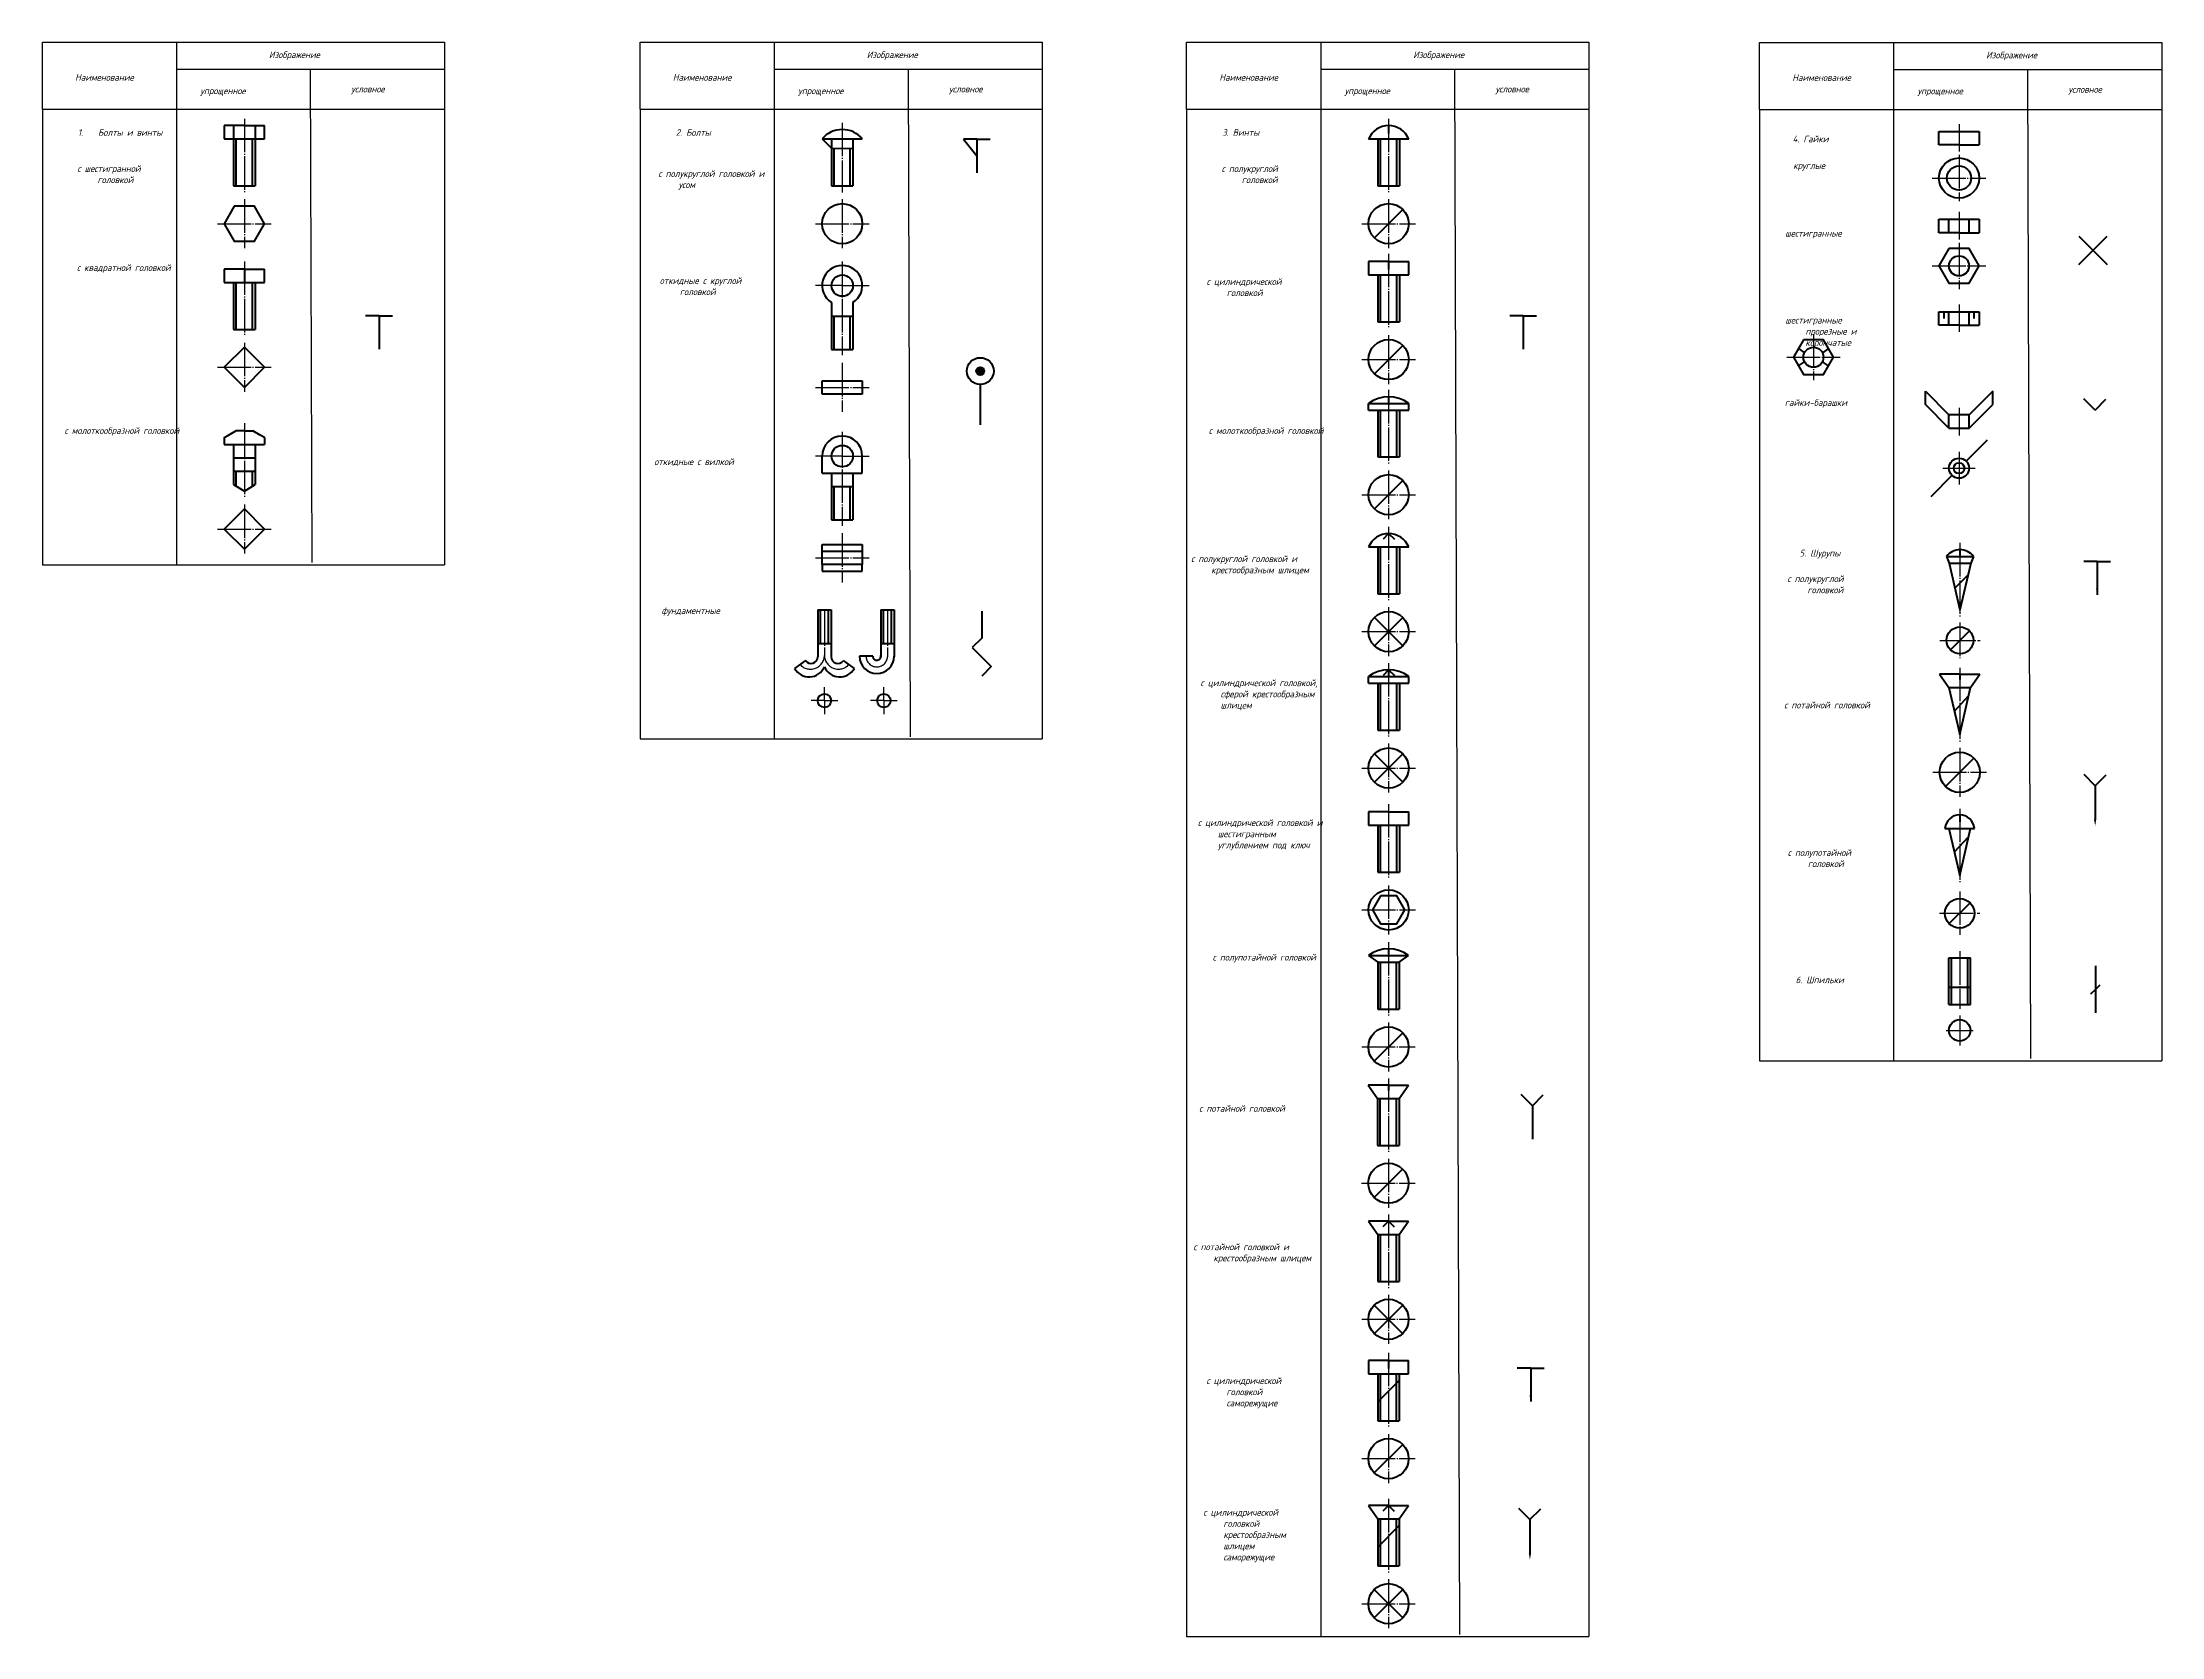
# Model space of a CAD drawing. Header units: millimetres. Extents: x 1399 to 4848, y 1458 to 2650.
# Drawn here: x 1399 to 2981, y 1458 to 2648 of the extents above; entities that cross this region are included whole.
import ezdxf

# ---------------------------------------------------------------- set-up
doc = ezdxf.new("R2010")
doc.units = ezdxf.units.MM
doc.linetypes.add('JIS_08_25', pattern=[28, 25, -1.125, 0.75, -1.125])
for name, color, linetype, lineweight in [('Осевые линии', 140, 'JIS_08_25', 30), ('Основные линии', 10, 'Continuous', 70), ('Размеры', 7, 'Continuous', 30), ('Тонкие', 90, 'Continuous', 30)]:
    doc.layers.add(name, color=color, linetype=linetype, lineweight=lineweight)
doc.styles.add('ГОСТ-5', font='', dxfattribs={"oblique": 15, "height": 5})
doc.styles.get('ГОСТ-5').set_extended_font_data('GOST Common')

msp = doc.modelspace()

# ---------------------------------------------------------------- hatches: boundary and pattern name
at = {"layer": 'Основные линии'}
h = msp.add_hatch(color=256, dxfattribs=at)
h.dxf.hatch_style = 1
h.paths.add_polyline_path([(2096.1, 2402.6, 1), (2102.1, 2402.6, 1)])

# ---------------------------------------------------------------- linework, layer by layer
at = {"layer": 'Осевые линии'}
for p, q in [((1550, 2590.9), (1550, 2535.9)), ((1996.1, 2587.9), (1996.1, 2535.9)), ((2403.8, 2590.9), (2403.8, 2535.9)), ((2829.4, 2587), (2829.4, 2566.5)), ((2829.4, 2564), (2829.4, 2529.5)), ((2809.4, 2546.7), (2849.4, 2546.7)), ((1550, 2530.9), (1550, 2494.3)), ((1996.1, 2530.9), (1996.1, 2494.3)), ((2403.8, 2530.9), (2403.8, 2494.3)), ((2829.4, 2521.4), (2829.4, 2500.9)), ((1530, 2512.6), (1570, 2512.6)), ((1976.1, 2512.6), (2016.1, 2512.6)), ((2383.8, 2512.6), (2423.8, 2512.6)), ((1550, 2484.5), (1550, 2429.5)), ((1996.1, 2484.5), (1996.1, 2414.5)), ((2403.8, 2490.2), (2403.8, 2435.2)), ((2829.4, 2498.3), (2829.4, 2463.8)), ((2809.4, 2481.1), (2849.4, 2481.1)), ((1996.1, 2466.4), (1976.1, 2466.4)), ((1996.1, 2466.4), (2016.1, 2466.4)), ((2829.4, 2452.3), (2829.4, 2431.8)), ((1550, 2423.7), (1550, 2387.1)), ((2403.8, 2429.4), (2403.8, 2392.9)), ((2720.8, 2430.2), (2720.8, 2395.7)), ((1530, 2405.4), (1570, 2405.4)), ((1996.1, 2408.7), (1996.1, 2372.1)), ((2383.8, 2411.2), (2423.8, 2411.2)), ((2700.8, 2412.9), (2740.8, 2412.9)), ((1976.1, 2390.4), (2016.1, 2390.4)), ((2403.8, 2388.5), (2403.8, 2333.5)), ((2829.4, 2375.1), (2829.4, 2354.6)), ((1550, 2363.7), (1550, 2308.7)), ((1996.1, 2357.2), (1996.1, 2287.2)), ((2829.4, 2342.4), (2829.4, 2317.9)), ((1996.1, 2339.1), (1976.1, 2339.1)), ((1996.1, 2339.1), (2016.1, 2339.1)), ((2403.8, 2328.5), (2403.8, 2292)), ((2817.4, 2330.1), (2841.4, 2330.1)), ((2383.8, 2310.3), (2423.8, 2310.3)), ((1550, 2302.9), (1550, 2266.4)), ((1530, 2284.7), (1570, 2284.7)), ((1996.1, 2281.5), (1996.1, 2244.9)), ((2403.8, 2286.4), (2403.8, 2231.4)), ((1976.1, 2263.2), (2016.1, 2263.2)), ((2830.1, 2274.3), (2830.1, 2219.3)), ((1982.8, 2224.3), (1982.8, 2190.3)), ((2029.9, 2224.3), (2029.9, 2189.3)), ((2403.8, 2226.4), (2403.8, 2189.8)), ((2830.1, 2214.9), (2830.1, 2188.3)), ((2383.8, 2208.1), (2423.8, 2208.1)), ((2815.1, 2201.6), (2845.1, 2201.6)), ((2403.8, 2184.6), (2403.8, 2129.6)), ((1982.8, 2156.6), (1982.8, 2166.6)), ((2027.2, 2156.6), (2027.2, 2166.6)), ((2829.9, 2181.1), (2829.9, 2126.1)), ((1982.8, 2156.6), (1972.8, 2156.6)), ((1982.8, 2156.6), (1982.8, 2146.6)), ((1982.8, 2156.6), (1992.8, 2156.6)), ((2027.2, 2156.6), (2017.2, 2156.6)), ((2027.2, 2156.6), (2027.2, 2146.6)), ((2027.2, 2156.6), (2037.2, 2156.6)), ((2403.8, 2124.6), (2403.8, 2088)), ((2829.9, 2121.3), (2829.9, 2084.8)), ((2383.8, 2106.3), (2423.8, 2106.3)), ((2809.9, 2103.1), (2849.9, 2103.1)), ((2403.8, 2079.4), (2403.8, 2024.4)), ((2829.9, 2075.9), (2829.9, 2020.9)), ((2403.8, 2018.7), (2403.8, 1982.1)), ((2829.9, 2014.2), (2829.9, 1981.7)), ((2383.8, 2000.4), (2423.8, 2000.4)), ((2814.9, 1997.9), (2844.9, 1997.9)), ((2403.7, 1976.4), (2403.7, 1921.4)), ((2829.9, 1969.5), (2829.9, 1926.5)), ((2403.7, 1916.4), (2403.7, 1879.8)), ((2829.9, 1921.7), (2829.9, 1899.2)), ((2383.7, 1898.1), (2423.7, 1898.1)), ((2819.9, 1910.5), (2839.9, 1910.5)), ((2403.6, 1874.6), (2403.6, 1819.6)), ((2403.6, 1814.6), (2403.6, 1778.1)), ((2383.6, 1796.4), (2423.6, 1796.4)), ((2403.7, 1773), (2403.7, 1718)), ((2403.7, 1713), (2403.7, 1676.5)), ((2383.7, 1694.8), (2423.7, 1694.8)), ((2403.7, 1669.8), (2403.7, 1614.8)), ((2403.7, 1609.1), (2403.7, 1572.5)), ((2383.7, 1590.8), (2423.7, 1590.8)), ((2403.7, 1560.8), (2403.7, 1505.8)), ((2403.7, 1500.8), (2403.7, 1464.3)), ((2383.7, 1482.5), (2423.7, 1482.5))]:
    msp.add_line(p, q, dxfattribs=at)
for centre, radius, start, end in [((1972.4, 2190.6), 10.5, 222.2242, 358.4119), ((1993.3, 2190.6), 10.5, 181.5881, 317.7758), ((2021.9, 2189.8), 8.01, 180, 356.6869)]:
    msp.add_arc(centre, radius, start, end, dxfattribs=at)
at = {"layer": 'Основные линии'}
for p, q in [((1550, 2585.9), (1535, 2585.9)), ((1535, 2585.9), (1535, 2575.9)), ((1542, 2585.9), (1542, 2540.9)), ((1550, 2585.9), (1565, 2585.9)), ((1558, 2585.9), (1558, 2540.9)), ((1565, 2575.9), (1565, 2585.9)), ((2403.8, 2585.9), (2403.8, 2579.9)), ((2814.4, 2571.5), (2814.4, 2581.5)), ((2814.4, 2581.5), (2844.4, 2581.5)), ((2844.4, 2581.5), (2844.4, 2571.5)), ((1535, 2575.9), (1565, 2575.9)), ((1544, 2540.9), (1544, 2575.9)), ((1556, 2540.9), (1556, 2575.9)), ((1981.1, 2575.9), (2011.1, 2575.9)), ((1981.1, 2575.9), (1988.1, 2568.9)), ((1988.1, 2575.9), (1988.1, 2540.9)), ((1988.1, 2568.9), (2004.1, 2568.8)), ((1990.1, 2540.9), (1990.1, 2568.9)), ((2002.1, 2540.9), (2002.1, 2568.8)), ((2004.1, 2575.9), (2004.1, 2540.9)), ((2096.5, 2575.7), (2086.5, 2575.7)), ((2086.5, 2575.7), (2096.5, 2563.2)), ((2096.5, 2575.7), (2096.5, 2550.7)), ((2096.5, 2575.7), (2106.5, 2575.7)), ((2388.8, 2575.9), (2418.8, 2575.9)), ((2395.8, 2575.9), (2395.8, 2540.9)), ((2397.8, 2540.9), (2397.8, 2575.9)), ((2409.8, 2540.9), (2409.8, 2575.9)), ((2411.8, 2575.9), (2411.8, 2540.9)), ((2829.4, 2571.5), (2814.4, 2571.5)), ((2829.4, 2571.5), (2844.4, 2571.5)), ((1542, 2540.9), (1558, 2540.9)), ((1988.1, 2540.9), (2004.1, 2540.9)), ((2395.8, 2540.9), (2411.8, 2540.9)), ((2393.2, 2502), (2414.4, 2523.2)), ((2814.4, 2505.9), (2814.4, 2515.9)), ((2814.4, 2515.9), (2844.4, 2515.9)), ((2821.9, 2505.9), (2821.9, 2515.9)), ((2836.9, 2505.9), (2836.9, 2515.9)), ((2844.4, 2515.9), (2844.4, 2505.9)), ((2829.4, 2505.9), (2814.4, 2505.9)), ((2829.4, 2505.9), (2844.4, 2505.9)), ((2918.8, 2503.3), (2940, 2482.1)), ((2918.8, 2482.1), (2940, 2503.3)), ((2403.8, 2484.4), (2388.8, 2484.4)), ((2388.8, 2484.4), (2388.8, 2474.4)), ((2403.8, 2484.4), (2418.8, 2484.4)), ((2403.8, 2484.4), (2403.8, 2478.4)), ((2418.8, 2474.4), (2418.8, 2484.4)), ((1550, 2478.7), (1535, 2478.7)), ((1535, 2478.7), (1535, 2468.7)), ((1535, 2468.7), (1565, 2468.7)), ((1542, 2468.7), (1542, 2433.7)), ((1544, 2433.7), (1544, 2468.7)), ((1550, 2478.7), (1565, 2478.7)), ((1550, 2478.7), (1550, 2468.7)), ((1556, 2433.7), (1556, 2468.7)), ((1558, 2468.7), (1558, 2433.7)), ((1565, 2468.7), (1565, 2478.7)), ((2388.8, 2474.4), (2418.8, 2474.4)), ((2395.8, 2474.4), (2395.8, 2439.4)), ((2397.8, 2439.4), (2397.8, 2474.4)), ((2409.8, 2439.4), (2409.8, 2474.4)), ((2411.8, 2474.4), (2411.8, 2439.4)), ((1988.1, 2453.7), (1988.1, 2418.7)), ((2004.1, 2453.7), (2004.1, 2418.7)), ((1650.5, 2443.9), (1640.5, 2443.9)), ((1650.5, 2443.9), (1650.5, 2418.9)), ((1650.5, 2443.9), (1660.5, 2443.9)), ((1988.1, 2443.7), (2004.1, 2443.7)), ((1990.1, 2418.7), (1990.1, 2443.7)), ((2002.1, 2418.7), (2002.1, 2443.7)), ((2395.8, 2439.4), (2411.8, 2439.4)), ((2504.2, 2443.9), (2494.2, 2443.9)), ((2504.2, 2443.9), (2504.2, 2418.9)), ((2504.2, 2443.9), (2514.2, 2443.9)), ((2814.4, 2436.8), (2814.4, 2446.8)), ((2814.4, 2446.8), (2844.4, 2446.8)), ((2829.4, 2436.8), (2814.4, 2436.8)), ((2818.2, 2441.8), (2818.3, 2446.8)), ((2821.9, 2436.8), (2821.9, 2446.8)), ((2829.4, 2436.8), (2844.4, 2436.8)), ((2836.9, 2436.8), (2836.9, 2446.8)), ((2840.7, 2441.8), (2840.6, 2446.8)), ((2844.4, 2446.8), (2844.4, 2436.8)), ((1542, 2433.7), (1558, 2433.7)), ((2393.2, 2400.6), (2414.4, 2421.8)), ((2709.6, 2419.4), (2714, 2416.3)), ((2732.1, 2419.4), (2727.6, 2416.3)), ((1988.1, 2418.7), (2004.1, 2418.7)), ((2709.6, 2406.5), (2714, 2409.6)), ((2732.1, 2406.5), (2727.6, 2409.6)), ((1981.1, 2395.4), (2011.1, 2395.4)), ((1981.1, 2385.4), (1981.1, 2395.4)), ((2011.1, 2395.4), (2011.1, 2385.4)), ((2099.1, 2392.6), (2099.1, 2362.6)), ((2011.1, 2385.4), (1981.1, 2385.4)), ((2388.8, 2373.5), (2388.8, 2378.5)), ((2388.8, 2378.5), (2418.8, 2378.5)), ((2388.8, 2373.5), (2418.8, 2373.5)), ((2395.8, 2373.5), (2395.8, 2338.5)), ((2397.8, 2338.5), (2397.8, 2373.5)), ((2403.8, 2383.5), (2403.8, 2377.5)), ((2409.8, 2338.5), (2409.8, 2373.5)), ((2411.8, 2373.5), (2411.8, 2338.5)), ((2418.8, 2373.5), (2418.8, 2378.5)), ((2804.3, 2377.6), (2804.3, 2387.6)), ((2804.3, 2387.6), (2821.9, 2369.9)), ((2821.9, 2359.9), (2804.3, 2377.6)), ((2854.6, 2387.6), (2836.9, 2369.9)), ((2836.9, 2359.9), (2854.6, 2377.6)), ((2854.6, 2377.6), (2854.6, 2387.6)), ((2930.9, 2373.5), (2922.6, 2381.8)), ((2930.9, 2373.5), (2939, 2381.6)), ((1538.2, 2354.8), (1543.7, 2357.9)), ((1550, 2357.9), (1543.7, 2357.9)), ((1550, 2357.9), (1556.4, 2357.9)), ((1561.9, 2354.8), (1556.4, 2357.9)), ((2821.9, 2359.9), (2821.9, 2369.9)), ((2836.9, 2369.9), (2821.9, 2369.9)), ((2821.9, 2359.9), (2836.9, 2359.9)), ((2836.9, 2359.9), (2836.9, 2369.9)), ((1535, 2352.9), (1538.2, 2354.8)), ((1535, 2352.9), (1535, 2347.9)), ((1535, 2347.9), (1565, 2347.9)), ((1542, 2347.9), (1542, 2317.9)), ((1558, 2347.9), (1558, 2317.9)), ((1565, 2352.9), (1561.9, 2354.8)), ((1565, 2352.9), (1565, 2347.9)), ((2834.7, 2335.4), (2850.6, 2351.4)), ((1542, 2337.9), (1558, 2337.9)), ((1542, 2327.9), (1558, 2327.9)), ((1544, 2316.7), (1544, 2327.9)), ((1556, 2316.7), (1556, 2327.9)), ((1981.1, 2326.5), (1981.1, 2339.1)), ((1981.1, 2326.5), (2004.1, 2326.5)), ((1988.1, 2326.5), (1988.1, 2291.5)), ((2004.1, 2326.5), (2004.1, 2291.5)), ((2004.1, 2326.5), (2011.1, 2326.5)), ((2011.1, 2326.5), (2011.1, 2339.1)), ((2395.8, 2338.5), (2411.8, 2338.5)), ((2824.2, 2324.8), (2808.3, 2308.8)), ((1542, 2317.9), (1550, 2312.9)), ((1550, 2312.9), (1558, 2317.9)), ((1988.1, 2316.5), (2004.1, 2316.5)), ((1990.1, 2291.5), (1990.1, 2316.5)), ((2002.1, 2291.5), (2002.1, 2316.5)), ((2393.2, 2299.7), (2414.4, 2320.9)), ((1988.1, 2291.5), (2004.1, 2291.5)), ((2403.8, 2281.4), (2399.6, 2277.1)), ((2403.8, 2281.4), (2408.1, 2277.1)), ((1981.1, 2268.2), (1981.1, 2273.2)), ((1981.1, 2273.2), (2011.1, 2273.2)), ((1981.1, 2268.2), (2011.1, 2268.2)), ((1981.1, 2258.2), (1981.1, 2268.2)), ((2011.1, 2273.2), (2011.1, 2268.2)), ((2011.1, 2268.2), (2011.1, 2258.2)), ((2388.8, 2271.4), (2418.8, 2271.4)), ((2395.8, 2271.4), (2395.8, 2236.4)), ((2397.8, 2236.4), (2397.8, 2271.4)), ((2409.8, 2236.4), (2409.8, 2271.4)), ((2411.8, 2271.4), (2411.8, 2236.4)), ((2820.1, 2264.3), (2840.1, 2264.3)), ((2820.1, 2264.3), (2822.1, 2259.3)), ((2830.1, 2269.3), (2830.1, 2265.3)), ((2840.1, 2264.3), (2838.1, 2259.3)), ((2011.1, 2258.2), (1981.1, 2258.2)), ((1981.1, 2258.2), (1981.1, 2253.2)), ((1981.1, 2253.2), (2011.1, 2253.2)), ((2011.1, 2253.2), (2011.1, 2258.2)), ((2822.1, 2259.3), (2838.1, 2259.3)), ((2822.1, 2259.3), (2830.1, 2224.3)), ((2826.3, 2240.6), (2836, 2250.2)), ((2838.1, 2259.3), (2830.1, 2224.3)), ((2932.4, 2260.5), (2922.4, 2260.5)), ((2932.4, 2260.5), (2932.4, 2235.5)), ((2932.4, 2260.5), (2942.4, 2260.5)), ((2395.8, 2236.4), (2411.8, 2236.4)), ((1977.8, 2224.3), (1977.8, 2199.3)), ((1977.8, 2224.3), (1987.8, 2224.3)), ((1979.8, 2199.3), (1979.8, 2224.3)), ((1985.8, 2199.3), (1985.8, 2224.3)), ((1987.8, 2224.3), (1987.8, 2199.3)), ((2024.9, 2224.3), (2024.9, 2199.3)), ((2024.9, 2224.3), (2034.9, 2224.3)), ((2026.9, 2199.3), (2026.9, 2224.3)), ((2032.9, 2199.3), (2032.9, 2224.3)), ((2034.9, 2224.3), (2034.9, 2199.3)), ((2100.2, 2223.3), (2100.2, 2203.3)), ((2393.2, 2197.5), (2414.4, 2218.7)), ((2414.4, 2197.5), (2393.2, 2218.7)), ((1977.8, 2199.3), (1987.8, 2199.3)), ((1977.8, 2199.3), (1979.8, 2199.3)), ((1977.8, 2199.3), (1977.8, 2189.3)), ((1977.8, 2199.3), (1977.8, 2189.3)), ((1987.8, 2199.3), (1987.8, 2189.3)), ((1987.8, 2199.3), (1987.8, 2189.3)), ((2024.9, 2199.3), (2024.9, 2189.3)), ((2024.9, 2199.3), (2034.9, 2199.3)), ((2024.9, 2199.3), (2026.9, 2199.3)), ((2034.9, 2199.3), (2034.9, 2189.3)), ((2100.2, 2203.3), (2093.1, 2196.2)), ((2823, 2194.6), (2837.1, 2208.7)), ((1968.8, 2186.5), (1960.6, 2180.7)), ((1996.9, 2186.5), (2005.1, 2180.7)), ((2018.9, 2189.8), (2008.9, 2189.8)), ((2093.1, 2196.2), (2107.2, 2182.1)), ((2107.2, 2182.1), (2100.2, 2175)), ((2388.8, 2169.6), (2388.8, 2174.6)), ((2388.8, 2174.6), (2418.8, 2174.6)), ((2388.8, 2169.6), (2418.8, 2169.6)), ((2395.8, 2169.6), (2395.8, 2134.6)), ((2397.8, 2134.6), (2397.8, 2169.6)), ((2403.8, 2179.6), (2399.6, 2175.3)), ((2403.8, 2179.6), (2403.8, 2174.6)), ((2403.8, 2179.6), (2408.1, 2175.3)), ((2409.8, 2134.6), (2409.8, 2169.6)), ((2411.8, 2169.6), (2411.8, 2134.6)), ((2418.8, 2169.6), (2418.8, 2174.6)), ((2829.9, 2176.3), (2814.9, 2176.3)), ((2814.9, 2176.3), (2821.9, 2166.3)), ((2821.9, 2166.3), (2837.9, 2166.3)), ((2821.9, 2166.3), (2829.9, 2131.3)), ((2829.9, 2176.3), (2829.9, 2172.3)), ((2829.9, 2176.3), (2844.9, 2176.3)), ((2829.9, 2176.3), (2829.9, 2172.3)), ((2829.9, 2131.3), (2837.9, 2166.3)), ((2837.9, 2166.3), (2844.9, 2176.3)), ((2825.9, 2148.8), (2836.4, 2160.1)), ((2395.8, 2134.6), (2411.8, 2134.6)), ((2393.2, 2095.7), (2414.4, 2116.9)), ((2414.4, 2095.7), (2393.2, 2116.9)), ((2819.3, 2092.5), (2840.5, 2113.7)), ((2931, 2093.1), (2922.7, 2101.4)), ((2931, 2093.1), (2939.1, 2101.2)), ((2931, 2093.1), (2931, 2068.1)), ((2403.8, 2073.7), (2388.8, 2073.7)), ((2388.8, 2073.7), (2388.8, 2063.7)), ((2403.8, 2073.7), (2418.8, 2073.7)), ((2418.8, 2063.7), (2418.8, 2073.7)), ((2388.8, 2063.7), (2418.8, 2063.7)), ((2395.8, 2063.7), (2395.8, 2028.7)), ((2397.8, 2028.7), (2397.8, 2063.7)), ((2409.8, 2028.7), (2409.8, 2063.7)), ((2411.8, 2063.7), (2411.8, 2028.7)), ((2818.9, 2061.2), (2840.9, 2061.2)), ((2821.9, 2061.2), (2829.9, 2026.2)), ((2829.9, 2071.2), (2829.9, 2066.2)), ((2829.9, 2026.2), (2837.9, 2061.2)), ((2825.9, 2043.7), (2836.4, 2055)), ((2395.8, 2028.7), (2411.8, 2028.7)), ((2822.1, 1990.2), (2837.6, 2005.7)), ((2388.7, 1966.4), (2418.7, 1966.4)), ((2388.7, 1966.4), (2395.7, 1961.4)), ((2395.7, 1961.4), (2395.7, 1926.4)), ((2395.7, 1961.4), (2411.7, 1961.4)), ((2397.7, 1926.4), (2397.7, 1961.4)), ((2403.7, 1971.4), (2403.7, 1967.4)), ((2409.7, 1926.4), (2409.7, 1961.4)), ((2411.7, 1961.4), (2418.7, 1966.4)), ((2411.7, 1961.4), (2411.7, 1926.4)), ((2821.9, 1964.7), (2837.9, 1964.7)), ((2821.9, 1929.7), (2821.9, 1964.7)), ((2823.9, 1929.7), (2823.9, 1964.7)), ((2835.9, 1929.7), (2835.9, 1964.7)), ((2837.9, 1929.7), (2837.9, 1964.7)), ((2931.2, 1958.6), (2931.2, 1923.6)), ((2821.9, 1942.7), (2837.9, 1942.7)), ((2821.9, 1929.7), (2837.9, 1929.7)), ((2931.2, 1941.1), (2927.6, 1937.6)), ((2931.2, 1941.1), (2934.7, 1944.6)), ((2395.7, 1926.4), (2411.7, 1926.4)), ((2393.1, 1887.5), (2414.3, 1908.7)), ((2403.6, 1869.6), (2388.6, 1869.6)), ((2388.6, 1869.6), (2395.6, 1859.6)), ((2403.6, 1869.6), (2403.6, 1865.6)), ((2403.6, 1869.6), (2418.6, 1869.6)), ((2411.6, 1859.6), (2418.6, 1869.6)), ((2395.6, 1859.6), (2395.6, 1824.6)), ((2395.6, 1859.6), (2411.6, 1859.6)), ((2397.6, 1824.6), (2397.6, 1859.6)), ((2409.6, 1824.6), (2409.6, 1859.6)), ((2411.6, 1859.6), (2411.6, 1824.6)), ((2511.1, 1854.2), (2502.8, 1862.5)), ((2511.1, 1854.2), (2519.2, 1862.4)), ((2511.1, 1854.2), (2511.1, 1829.2)), ((2395.6, 1824.6), (2411.6, 1824.6)), ((2393, 1785.8), (2414.2, 1807)), ((2403.7, 1768), (2388.7, 1768)), ((2388.7, 1768), (2395.7, 1758)), ((2395.7, 1758), (2395.7, 1723)), ((2395.7, 1758), (2411.7, 1758)), ((2397.7, 1723), (2397.7, 1758)), ((2403.7, 1768), (2399.5, 1763.8)), ((2403.7, 1768), (2418.7, 1768)), ((2403.7, 1768), (2408, 1763.8)), ((2409.7, 1723), (2409.7, 1758)), ((2411.7, 1758), (2418.7, 1768)), ((2411.7, 1758), (2411.7, 1723)), ((2395.7, 1723), (2411.7, 1723)), ((2393.1, 1684.1), (2414.3, 1705.4)), ((2414.3, 1684.1), (2393.1, 1705.4)), ((2403.7, 1664.1), (2388.7, 1664.1)), ((2388.7, 1664.1), (2388.7, 1654.1)), ((2403.7, 1664.1), (2418.7, 1664.1)), ((2403.7, 1664.1), (2403.7, 1658.1)), ((2418.7, 1654.1), (2418.7, 1664.1)), ((2388.7, 1654.1), (2418.7, 1654.1)), ((2395.7, 1654.1), (2395.7, 1619.1)), ((2395.7, 1633.1), (2411.7, 1649.1)), ((2397.7, 1619.1), (2397.7, 1654.1)), ((2409.7, 1619.1), (2409.7, 1654.1)), ((2411.7, 1654.1), (2411.7, 1619.1)), ((2509.8, 1658.4), (2499.8, 1658.4)), ((2509.8, 1658.4), (2509.8, 1633.4)), ((2509.8, 1658.4), (2519.8, 1658.4)), ((2395.7, 1619.1), (2411.7, 1619.1)), ((2393.1, 1580.2), (2414.3, 1601.4)), ((2403.7, 1555.8), (2388.7, 1555.8)), ((2388.7, 1555.8), (2395.7, 1545.8)), ((2403.7, 1555.8), (2399.4, 1551.6)), ((2403.7, 1555.8), (2418.7, 1555.8)), ((2403.7, 1555.8), (2407.9, 1551.6)), ((2411.7, 1545.8), (2418.7, 1555.8)), ((2509.2, 1545.3), (2500.9, 1553.6)), ((2509.2, 1545.3), (2517.4, 1553.4)), ((2395.7, 1545.8), (2395.7, 1510.8)), ((2395.7, 1545.8), (2411.7, 1545.8)), ((2395.7, 1524.8), (2411.7, 1540.8)), ((2397.7, 1510.8), (2397.7, 1545.8)), ((2409.7, 1510.8), (2409.7, 1545.8)), ((2411.7, 1545.8), (2411.7, 1510.8)), ((2509.2, 1545.3), (2509.2, 1520.3)), ((2395.7, 1510.8), (2411.7, 1510.8)), ((2393.1, 1471.9), (2414.3, 1493.1)), ((2414.3, 1471.9), (2393.1, 1493.1))]:
    msp.add_line(p, q, dxfattribs=at)
for points in [[(1542.5, 2525.6), (1535, 2512.6), (1542.5, 2499.6), (1557.5, 2499.6), (1565, 2512.6), (1557.5, 2525.6)], [(2821.9, 2494.1), (2814.4, 2481.1), (2821.9, 2468.1), (2836.9, 2468.1), (2844.4, 2481.1), (2836.9, 2494.1)], [(1535, 2405.4), (1550, 2390.4), (1565, 2405.4), (1550, 2420.4)], [(2713.3, 2425.9), (2705.8, 2412.9), (2713.3, 2400), (2728.3, 2400), (2735.8, 2412.9), (2728.3, 2425.9)], [(1535, 2284.7), (1550, 2269.7), (1565, 2284.7), (1550, 2299.7)], [(2397.8, 2010.8), (2391.8, 2000.4), (2397.8, 1990), (2409.8, 1990), (2415.8, 2000.4), (2409.8, 2010.8)]]:
    msp.add_lwpolyline(points, close=True, dxfattribs=at)
for centre, radius in [((2829.4, 2546.7), 15), ((2829.4, 2546.7), 9), ((1996.1, 2512.6), 15), ((2403.8, 2512.6), 15), ((2829.4, 2481.1), 7.5), ((1996.1, 2466.4), 8), ((2403.8, 2411.2), 15), ((2720.8, 2412.9), 7.5), ((2099.1, 2402.6), 10), ((2099.1, 2402.6), 3), ((1996.1, 2339.1), 8), ((2403.8, 2310.3), 15), ((2829.4, 2330.1), 7.5), ((2829.4, 2330.1), 4), ((2403.8, 2208.1), 15), ((2830.1, 2201.6), 10), ((1982.8, 2156.6), 5), ((2027.2, 2156.6), 5), ((2403.8, 2106.3), 15), ((2829.9, 2103.1), 15), ((2403.8, 2000.4), 15), ((2829.9, 1997.9), 11), ((2829.9, 1910.5), 8), ((2403.7, 1898.1), 15), ((2403.6, 1796.4), 15), ((2403.7, 1694.8), 15), ((2403.7, 1590.8), 15), ((2403.7, 1482.5), 15)]:
    msp.add_circle(centre, radius, dxfattribs=at)
for centre, radius, start, end in [((1996.1, 2563.3), 19.6, 39.9662, 140.0338), ((2403.8, 2569.6), 16.2, 22.6199, 157.3801), ((1996.1, 2466.4), 15, 302.231, 237.769), ((2403.8, 2358.5), 25, 53.1301, 126.8699), ((1996.1, 2339.1), 15, 0, 180), ((2403.8, 2265.1), 16.2, 22.6199, 157.3801), ((2830.1, 2256.8), 12.5, 36.8699, 143.1301), ((1972.8, 2189.3), 5, 215, 0), ((1992.8, 2189.3), 5, 180, 325), ((2021.9, 2189.8), 13, 180, 0), ((2021.9, 2189.8), 3, 180, 7.6901), ((1971.4, 2186.7), 12.4, 208.9007, 336.8547), ((1994.3, 2186.7), 12.4, 203.1453, 331.0993), ((2403.8, 2154.6), 25, 53.1301, 126.8699), ((2829.9, 2060.2), 11.1, 5.4526, 174.5474), ((2403.7, 1946.4), 25, 53.1301, 126.8699)]:
    msp.add_arc(centre, radius, start, end, dxfattribs=at)
for points in [[(2931.6, 2240.5), (2933.3, 2240.5), (2932.4, 2235.5)], [(2930.1, 2068.1), (2931.8, 2068.1), (2931, 2063.1)], [(2508.9, 1638.4), (2510.6, 1638.4), (2509.8, 1633.4)], [(2508.4, 1520.3), (2510.1, 1520.3), (2509.2, 1515.3)]]:
    msp.add_solid(points, dxfattribs=at)
at = {"layer": 'Тонкие'}
for p, q in [((1399.3, 2598), (1399.3, 2648)), ((1399.3, 2648), (1699.3, 2648)), ((1499.3, 2648), (1499.3, 2258)), ((1699.3, 2648), (1699.3, 2598)), ((1845.3, 2598), (1845.3, 2648)), ((1845.3, 2648), (2145.3, 2648)), ((1945.3, 2648), (1945.3, 2128)), ((2145.3, 2648), (2145.3, 2598)), ((2253.1, 2598), (2253.1, 2648)), ((2253.1, 2648), (2553.1, 2648)), ((2353.1, 2648), (2353.1, 1458)), ((2553.1, 2648), (2553.1, 2598)), ((2680.6, 2597.8), (2680.6, 2647.8)), ((2680.6, 2647.8), (2980.6, 2647.8)), ((2780.6, 2647.8), (2780.6, 1887.8)), ((2980.6, 2647.8), (2980.6, 2597.8)), ((1499.3, 2628), (1699.3, 2628)), ((1599.2, 2628), (1600.3, 2259.6)), ((1945.3, 2628), (2145.3, 2628)), ((2045.3, 2628), (2046.8, 2129.6)), ((2353.1, 2628), (2553.1, 2628)), ((2453, 2628), (2456.6, 1459.6)), ((2780.6, 2627.8), (2980.6, 2627.8)), ((2880.5, 2627.8), (2882.7, 1889.5)), ((1399.3, 2598), (1699.3, 2598)), ((1399.3, 2598), (1399.3, 2258)), ((1699.3, 2598), (1699.3, 2258)), ((1845.3, 2598), (2145.3, 2598)), ((1845.3, 2598), (1845.3, 2128)), ((2145.3, 2598), (2145.3, 2128)), ((2253.1, 2598), (2553.1, 2598)), ((2253.1, 2598), (2253.1, 1458)), ((2553.1, 2598), (2553.1, 1458)), ((2680.6, 2597.8), (2980.6, 2597.8)), ((2680.6, 2597.8), (2680.6, 1887.8)), ((2980.6, 2597.8), (2980.6, 1887.8)), ((1399.3, 2258), (1699.3, 2258)), ((1845.3, 2128), (2145.3, 2128)), ((2680.6, 1887.8), (2980.6, 1887.8)), ((2253.1, 1458), (2553.1, 1458))]:
    msp.add_line(p, q, dxfattribs=at)

# ---------------------------------------------------------------- texts
at = {"layer": 'Размеры', "char_height": 5, "attachment_point": 1, "style": 'ГОСТ-5'}
for s, insert, width in [('Изображение', (1568.3, 2641.2), 71.98), ('Изображение', (2014.4, 2641.2), 71.98), ('Изображение', (2422.1, 2641.2), 71.98), ('Изображение', (2849.6, 2641), 71.98), ('Наименование', (1423.7, 2624.3), 71.98), ('упрощенное', (1517.1, 2614.3), 71.98), ('условное', (1629.7, 2615.6), 71.98), ('Наименование', (1869.7, 2624.3), 71.98), ('упрощенное', (1963.2, 2614.3), 71.98), ('условное', (2075.8, 2615.6), 71.98), ('Наименование', (2277.5, 2624.3), 71.98), ('упрощенное', (2370.9, 2614.3), 71.98), ('условное', (2483.5, 2615.6), 71.98), ('Наименование', (2705, 2624.2), 71.98), ('упрощенное', (2798.4, 2614.2), 71.98), ('условное', (2911, 2615.4), 71.98), ('\\pxi-3,l4,t4;1.^IБолты и винты', (1420.8, 2583.2), 71.98), ('\\pxi-3,l4,t4;2. Болты', (1866.9, 2583.2), 71.98), ('\\pxi-3,l4,t4;3. Винты', (2274.6, 2583.2), 71.98), ('\\pxi-3,l4,t4;4. Гайки', (2700.2, 2578.4), 71.98), ('\\pxi-3,l4,t4;с шестигранной головкой', (1420.4, 2556.2), 71.98), ('\\pxi-3,l4,t4;с полукруглой головкой и усом', (1853.9, 2552.5), 92.999), ('\\pxi-3,l4,t4;с полукруглой головкой', (2274.2, 2556.2), 71.98), ('\\pxi-3,l4,t4;круглые', (2700.7, 2558.5), 71.98), ('\\pxi-3,l4,t4;шестигранные', (2694.7, 2508), 71.98), ('\\pxi-3,l4,t4;с квадратной головкой ', (1420, 2482.3), 71.98), ('\\pxi-3,l4,t4;откидные с круглой головкой ', (1854.9, 2472.6), 88.495), ('\\pxi-3,l4,t4;с цилиндрической головкой ', (2263, 2471.9), 80.926), ('\\pxi-3,l4,t4;шестигранные прорезные и корончатые', (2694.8, 2443.1), 71.98), ('\\pxi-3,l4,t4;гайки-барашки', (2694.4, 2381.6), 71.98), ('\\pxi-3,l4,t4;с молоткообразной головкой', (1410.8, 2360.7), 94.22), ('\\pxi-3,l4,t4;с молоткообразной головкой', (2264.6, 2360.7), 94.22), ('\\pxi-3,l4,t4;откидные с вилкой', (1850.8, 2337.4), 94.22), ('\\pxi-3,l4,t4;с полукруглой головкой и крестообразным шлицем', (2251.4, 2265), 99.233), ('\\pxi-3,l4,t4;5. Шурупы', (2705.4, 2269.2), 71.98), ('\\pxi-3,l4,t4;с полукруглой головкой', (2696.3, 2250.1), 71.98), ('\\pxi-3,l4,t4;фундаментные', (1856.3, 2226.3), 94.22), ('\\pxi-3,l4,t4;с цилиндрической головкой, сферой крестообразным шлицем', (2258.4, 2172.4), 100.843), ('\\pxi-3,l4,t4;с потайной головкой', (2693.9, 2155.8), 71.98), ('\\pxi-3,l4,t4;с цилиндрической головкой и шестигранным углублением под ключ', (2256.4, 2068), 100.843), ('\\pxi-3,l4,t4;с полупотайной головкой', (2696.6, 2045.7), 71.98), ('\\pxi-3,l4,t4;с полупотайной головкой ', (2267.5, 1967.6), 100.843), ('\\pxi-3,l4,t4;6. Шпильки', (2702.5, 1950.7), 71.98), ('\\pxi-3,l4,t4;с потайной головкой ', (2257.4, 1854.7), 100.843), ('\\pxi-3,l4,t4;с потайной головкой и крестообразным шлицем ', (2253.1, 1751.4), 98.594), ('\\pxi-3,l4,t4;с цилиндрической головкой саморежущие', (2262.8, 1651.5), 80.926), ('\\pxi-3,l4,t4;с цилиндрической головкой крестообразным шлицем саморежущие', (2260.5, 1553.2), 80.926)]:
    msp.add_mtext(s, dxfattribs=dict(at, insert=insert, width=width))

doc.saveas('drawing.dxf')
